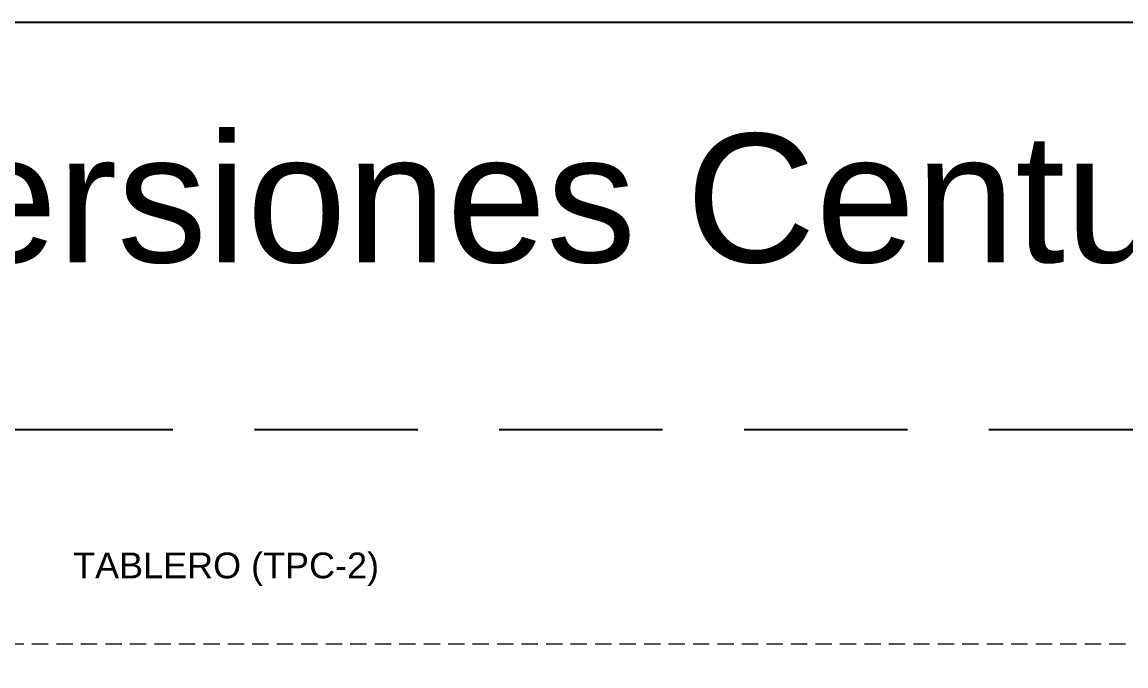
# Model space of a CAD drawing. Header units: inches. Extents: x 75782 to 87231, y -34126 to -18655.
# Drawn here: x 76537 to 77396, y -25529 to -25028 of the extents above; entities that cross this region are included whole.
import ezdxf

# ---------------------------------------------------------------- set-up
doc = ezdxf.new("R2010")
doc.units = ezdxf.units.IN
doc.header["$MEASUREMENT"] = 0
doc.linetypes.add('DASHED', pattern=[19.05, 12.7, -6.35])
doc.layers.add('A-Cables 220V', color=6, linetype='Continuous', lineweight=18)
doc.layers.add('WIRES', color=5, linetype='Continuous')
doc.styles.add('ARIAL', font='arial.ttf')

msp = doc.modelspace()

# ---------------------------------------------------------------- linework, layer by layer
at = {"ltscale": 0.1}
msp.add_lwpolyline([(75782.05, -25028.49), (83303.8, -25028.49), (83303.8, -26992.88), (75782.05, -26992.88)], close=True, dxfattribs=at)
msp.add_lwpolyline([(75782.05, -25028.49), (83303.8, -25028.49), (83303.8, -26992.88), (75782.05, -26992.88)], close=True, dxfattribs=at)
at = {"linetype": 'DASHED', "ltscale": 10}
msp.add_lwpolyline([(75955.65, -25345.3), (77724.4, -25345.3), (77724.4, -26324.87), (75955.65, -26324.87)], close=True, dxfattribs=at)
at = {"layer": 'A-Cables 220V', "linetype": 'DASHED'}
msp.add_line((76087.32, -25512.02), (77462.37, -25512.02), dxfattribs=at)

# ---------------------------------------------------------------- texts
at = {"layer": 'WIRES', "color": 0, "style": 'ARIAL'}
for s, height, p in [('Inversiones Century', 100, (76300.26, -25215.29)), ('TABLERO (TPC-2)', 20.0475, (76576.52, -25460.98))]:
    msp.add_text(s, height=height, dxfattribs=at).set_placement(p)

doc.saveas('drawing.dxf')
